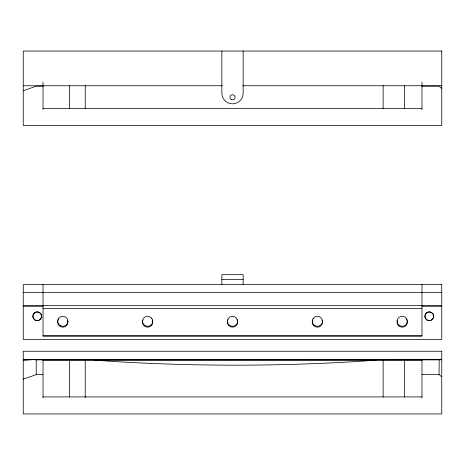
<?xml version="1.0" encoding="UTF-8"?>
<svg xmlns="http://www.w3.org/2000/svg" width="465" height="465" viewBox="0 0 465 465"><rect width="100%" height="100%" fill="white"/><g stroke="black" fill="none" stroke-linecap="round" stroke-linejoin="round"><path stroke-width="0.7" d="M43.024 359.858L35.788 359.881L36.206 359.358L23.25 359.358L441.75 359.323L439.03 359.358L439.216 359.881L421.976 359.881M23.25 90.716L36.229 86.182L43.024 86.182M23.25 379.149L36.229 374.61L43.024 374.61M23.25 360.439L36.206 359.358M35.788 359.881L36.229 359.858L36.229 374.61M23.25 85.758L222.334 85.74M242.666 85.74L441.75 85.758M421.976 86.182L439.024 86.182L441.75 88.35M43.024 108.479L421.976 108.479M221.852 279.622L243.149 279.622M23.25 292.392L441.75 292.392M23.25 305.668L441.75 305.668M23.25 306.255L43.024 306.249M421.976 306.249L441.75 306.255M43.024 308.522L421.976 308.522M43.024 335.724L421.976 335.724M43.024 360.392L421.976 360.392M421.976 374.61L439.024 374.61L441.75 376.778M43.024 396.912L421.976 396.912M439.216 359.881L439.024 374.61M439.03 359.358L441.75 359.875M421.976 82.073L421.976 109.513M421.976 284.574L421.976 336.183L43.024 336.183L43.024 284.574M421.976 397.941L421.976 359.741L43.024 359.741L43.024 397.941M404.376 85.508L404.376 108.583M404.376 360.236L404.376 397.017M383.131 85.583L383.131 108.665M383.131 360.311L383.131 397.093M243.149 51.045L243.149 93.192A10.649 10.649 0 0 1 232.5 103.84A10.649 10.649 0 0 1 221.852 93.192L221.852 51.045M243.149 284.568L243.149 274.681L221.852 274.681L221.852 284.568M85.229 85.391L85.229 108.467M85.229 360.119L85.229 397.622M69.471 85.508L69.471 108.583M69.471 360.236L69.471 397.017M43.024 82.073L43.024 109.513M407.09 320.571A5.138 5.028 0 0 1 402.202 327.151A5.138 5.028 0 0 1 397.313 320.571M406.201 318.961A5.138 5.028 0 0 1 406.364 319.17M406.654 319.606A5.138 5.028 0 0 1 406.898 320.077M322.466 321.6A5.138 5.028 0 0 1 317.351 327.151A5.138 5.028 0 0 1 312.242 321.6M312.323 321.077A5.138 5.028 0 0 1 312.654 320.077M313.532 318.757A5.138 5.028 0 0 1 313.718 318.566M322.047 320.077A5.138 5.028 0 0 1 322.379 321.077M237.388 320.571A5.138 5.028 0 0 1 232.5 327.151A5.138 5.028 0 0 1 227.612 320.571M227.804 320.077A5.138 5.028 0 0 1 228.048 319.606M236.952 319.606A5.138 5.028 0 0 1 237.197 320.077M152.758 321.6A5.138 5.028 0 0 1 147.649 327.151A5.138 5.028 0 0 1 142.534 321.6M142.621 321.077A5.138 5.028 0 0 1 142.953 320.077M151.282 318.566A5.138 5.028 0 0 1 151.468 318.757M152.346 320.077A5.138 5.028 0 0 1 152.677 321.077M67.687 320.571A5.138 5.028 0 0 1 62.798 327.151A5.138 5.028 0 0 1 57.91 320.571M58.102 320.077A5.138 5.028 0 0 1 58.346 319.606M58.637 319.17A5.138 5.028 0 0 1 58.799 318.961M375.947 360.16A360.95 75.045 0 0 1 351.174 361.84C274.054 366.292 196.672 366.286 119.552 361.84A359.503 74.743 0 0 1 94.779 360.16M34.154 313.195L33.463 314.096A4.528 4.429 0 0 0 33.463 318.449L35.055 320.042A4.272 4.179 0 0 0 39.409 320.042L41.001 318.449A4.528 4.429 0 0 0 41.001 314.096L39.409 312.503A4.272 4.179 0 0 0 35.055 312.503L34.154 313.195M426.207 313.195L425.516 314.096A4.528 4.429 0 0 0 425.516 318.449L427.108 320.042A4.272 4.179 0 0 0 431.456 320.042L433.049 318.449A4.528 4.429 0 0 0 433.049 314.096L431.456 312.503A4.272 4.179 0 0 0 427.108 312.503L426.207 313.195M441.75 51.045L23.25 51.045L23.25 125.527L441.75 125.527L441.75 51.045M441.75 284.568L23.25 284.568L23.25 339.473L441.75 339.473L441.75 284.568M441.75 351.249L23.25 351.249L23.25 413.955L441.75 413.955L441.75 351.249M399.633 325.657A5.138 5.028 0 0 0 407.346 321.303A5.138 5.028 0 0 0 399.633 316.944A5.138 5.028 0 0 0 399.633 325.657M314.782 325.657A5.138 5.028 0 0 0 322.495 321.303A5.138 5.028 0 0 0 314.782 316.944A5.138 5.028 0 0 0 314.782 325.657M229.931 325.657A5.138 5.028 0 0 0 237.638 321.303A5.138 5.028 0 0 0 229.931 316.944A5.138 5.028 0 0 0 229.931 325.657M145.08 325.657A5.138 5.028 0 0 0 152.787 321.303A5.138 5.028 0 0 0 145.08 316.944A5.138 5.028 0 0 0 145.08 325.657M60.223 325.657A5.138 5.028 0 0 0 67.937 321.303A5.138 5.028 0 0 0 60.223 316.944A5.138 5.028 0 0 0 60.223 325.657M35.055 320.042A4.348 4.348 0 0 0 41.583 316.276A4.348 4.348 0 0 0 35.055 312.503A4.348 4.348 0 0 0 35.055 320.042M427.108 320.042A4.348 4.348 0 0 0 433.63 316.276A4.348 4.348 0 0 0 427.108 312.503A4.348 4.348 0 0 0 427.108 320.042M231.215 99.557A2.569 2.569 0 0 0 235.069 97.33A2.569 2.569 0 0 0 231.215 95.104A2.569 2.569 0 0 0 231.215 99.557"/></g></svg>
